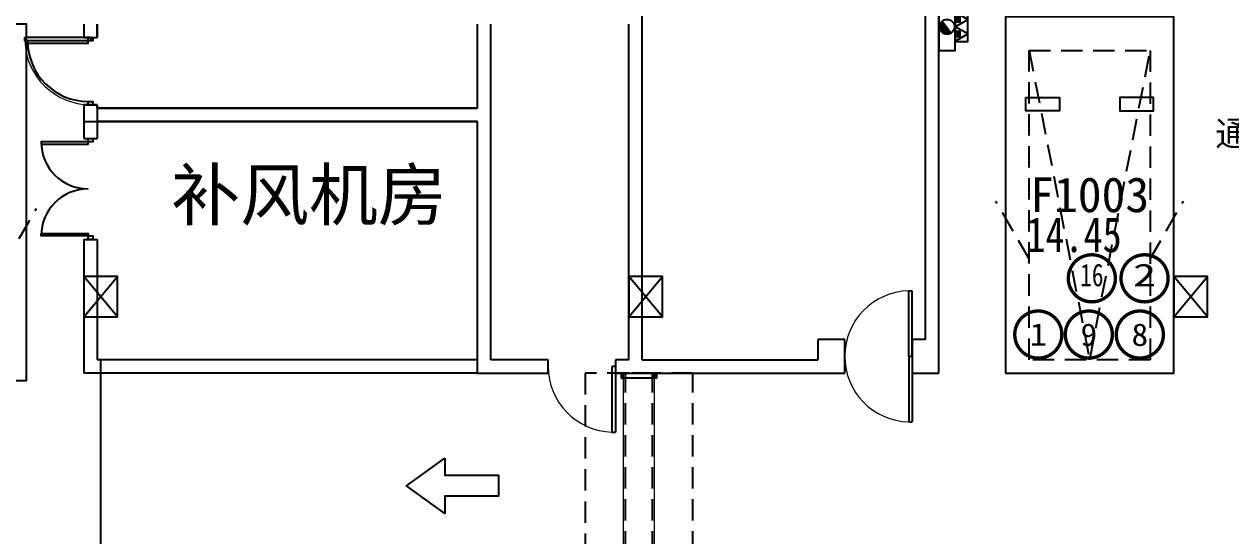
# Model space of a CAD drawing. Header units: millimetres. Extents: x 693907 to 1906102, y -24098 to 332602.
# Drawn here: x 875380 to 893315, y 195241 to 202850 of the extents above; entities that cross this region are included whole.
import ezdxf
from ezdxf.enums import TextEntityAlignment as Align

# ---------------------------------------------------------------- set-up
doc = ezdxf.new("R2010")
doc.units = ezdxf.units.MM
doc.header["$LTSCALE"] = 100
doc.linetypes.add('A6-DK-B1F$0$HIDDEN2', pattern=[4.7625, 3.175, -1.5875])
doc.linetypes.add('A6-DK-B1F$0$X-DK-BF1$0$X-DK-BF1$0$DK-WALL-B1F$0$HIDDEN2', pattern=[4.7625, 3.175, -1.5875])
doc.layers.get('Defpoints').update_dxf_attribs({"color": 189})
for name, color, linetype in [('A-ROOM-IDEN', 31, 'Continuous'), ('A6-DK-B1F$0$A-DOOR', 190, 'Continuous'), ('A6-DK-B1F$0$A-PRKG', 175, 'A6-DK-B1F$0$HIDDEN2'), ('A6-DK-B1F$0$A-PRKG-SIGN', 252, 'Continuous'), ('A6-DK-B1F$0$A-TRACK', 77, 'A6-DK-B1F$0$HIDDEN2'), ('A6-DK-B1F$0$A-WALL', 2, 'Continuous'), ('A6-DK-B1F$0$X-DK-BF1$0$X-DK-BF1$0$DK-WALL-B1F$0$A-DOOR', 190, 'Continuous'), ('A6-DK-BG-B1F$0$A-STAIR', 142, 'Continuous'), ('A6-DK-renfang-B1F$0$WALL-MOVE', 6, 'Continuous'), ('A6-W-B1$0$S-WALL-S', 4, 'Continuous'), ('a_parking_number', 120, 'Continuous'), ('a_parking_price', 211, 'Continuous'), ('TP-DK-1(xhs)$0$P-X-M', 2, 'Continuous'), ('TP-DK-1(xhs)$0$P-X-X', 1, 'Continuous'), ('xref(dwg引用图层)', 7, 'Continuous')]:
    doc.layers.add(name, color=color, linetype=linetype)
doc.layers.add('A6-W-B1$0$S-EDIT', color=241, linetype='Continuous', plot=False)
doc.layers.add('LVTRY', color=6, linetype='Continuous', lineweight=18)
doc.layers.add('PUB_TEXT', color=7, linetype='Continuous', lineweight=15)
doc.styles.add('-黑体', font='simhei.ttf')
doc.styles.add('华文细黑', font='STXIHEI.TTF')
doc.styles.add('黑体', font='simhei.ttf', dxfattribs={"width": 0.8})

# ---------------------------------------------------------------- blocks, each defined once
blk = doc.blocks.new('TP-DK-1(xhs)$0$PG01.1')
at = {"color": 1}
for p, q in [((108, 187), (0, 0)), ((216, 0), (108, 187)), ((324, 187), (216, 0)), ((432, 0), (324, 187)), ((80, 72), (66, 58)), ((89, 72), (66, 48)), ((99, 72), (66, 39)), ((109, 72), (66, 29)), ((118, 72), (66, 20)), ((128, 72), (66, 10)), ((138, 72), (66, 0)), ((147, 72), (76, 0)), ((150, 65), (85, 0)), ((150, 56), (94, 0)), ((150, 46), (104, 0)), ((150, 36), (114, 0)), ((150, 27), (123, 0)), ((150, 17), (133, 0)), ((150, 8), (142, 0)), ((296, 72), (282, 58)), ((305, 72), (282, 48)), ((315, 72), (282, 39)), ((325, 72), (282, 29)), ((334, 72), (282, 20)), ((344, 72), (282, 10)), ((354, 72), (282, 0)), ((363, 72), (292, 0)), ((366, 65), (301, 0)), ((366, 56), (310, 0)), ((366, 46), (320, 0)), ((366, 36), (330, 0)), ((366, 27), (339, 0)), ((366, 17), (349, 0)), ((366, 8), (358, 0))]:
    blk.add_line(p, q, dxfattribs=at)
at = {"color": 2}
for p, q in [((0, 0), (216, 0)), ((216, 0), (432, 0))]:
    blk.add_line(p, q, dxfattribs=at)
at = {"color": 1}
for points in [[(0, 0), (436, 0), (436, 190), (0, 190)], [(66, 72), (150, 72), (150, 0), (66, 0)], [(282, 72), (366, 72), (366, 0), (282, 0)]]:
    blk.add_lwpolyline(points, close=True, dxfattribs=at)
blk = doc.blocks.new('TP-DK-1(xhs)$0$PG02.4')
blk.add_hatch(color=1).paths.add_polyline_path([(265, 48, 0.699012), (461, 120, 0.141488), (444, 179)])
at = {"color": 1}
blk.add_line((265, 48), (444, 179), dxfattribs=at)
blk.add_lwpolyline([(0, 0), (700, 0), (700, 240), (0, 240)], close=True, dxfattribs=at)
blk.add_circle((350, 120), 111, dxfattribs=at)
blk = doc.blocks.new('TP-DK-1(xhs)')
at = {"layer": 'TP-DK-1(xhs)$0$P-X-M', "extrusion": (0, 0, -1), "xscale": -1, "zscale": -1, "rotation": 90}
blk.add_blockref('TP-DK-1(xhs)$0$PG01.1', (-147000, 203028), dxfattribs=at)
at = {"layer": 'TP-DK-1(xhs)$0$P-X-X', "rotation": 270}
blk.add_blockref('TP-DK-1(xhs)$0$PG02.4', (146760, 203160), dxfattribs=at)
blk = doc.blocks.new('A6-W-B1$0$Z-2')
at = {"layer": 'A6-W-B1$0$S-EDIT'}
for p, q in [((72869, 44139), (73369, 43539)), ((73369, 44139), (72869, 43539))]:
    blk.add_line(p, q, dxfattribs=at)
at = {"layer": 'A6-W-B1$0$S-WALL-S', "color": 0, "linetype": 'ByBlock', "lineweight": -2}
blk.add_lwpolyline([(73369, 44139), (72869, 44139), (72869, 43539), (73369, 43539), (73369, 44139)], dxfattribs=at)
blk = doc.blocks.new('A6-W-B1', base_point=(85957, 40190))
at = {"layer": 'A6-W-B1$0$S-WALL-S', "rotation": 180}
for p in [(293377, 282829), (301477, 282829), (309577, 282829)]:
    blk.add_blockref('A6-W-B1$0$Z-2', p, dxfattribs=at)
blk = doc.blocks.new('A6-DK-BG-B1F')
at = {"layer": 'A6-DK-BG-B1F$0$A-STAIR'}
blk.add_line((134300, 197860, 0), (134300, 186860), dxfattribs=at)
blk = doc.blocks.new('A6-DK-renfang-B1F')
for p, q in [((133175, 202600), (133175, 202650)), ((134150, 202650), (133175, 202650)), ((134150, 202600), (133175, 202600)), ((134150, 202650), (134150, 202600)), ((146310, 198885, 0), (146360, 198885, 0)), ((146310, 197910, 0), (146310, 198885, 0)), ((146360, 197910, 0), (146360, 198885, 0)), ((146360, 197910), (146310, 197910)), ((146310, 197910), (146310, 196935)), ((146360, 197910, 0), (146310, 197910, 0)), ((146360, 197910), (146360, 196935)), ((141950, 197760), (141900, 197760)), ((141900, 197760), (141900, 196785)), ((141950, 197760), (141950, 196785)), ((146310, 196935), (146360, 196935)), ((141900, 196785), (141950, 196785))]:
    blk.add_line(p, q)
at = {"lineweight": 13}
for centre, start, end in [((134150, 202625), 181.4693, 270), ((146335, 197910, 0), 91.4693, 180), ((146335, 197910), 180, 268.5307), ((141925, 197760), 180, 268.5307)]:
    blk.add_arc(centre, 975, start, end, dxfattribs=at)
at = {"layer": 'A6-DK-renfang-B1F$0$WALL-MOVE', "color": 3}
for p, q in [((146560, 198160), (146560, 203360)), ((146760, 197660), (146760, 203360)), ((142350, 197860), (142350, 203050)), ((134050, 202850), (134050, 202650)), ((134250, 202650), (134250, 202850)), ((139900, 201600), (139900, 202850)), ((140100, 201500), (140100, 202850)), ((142150, 197860), (142150, 202850)), ((134050, 202650), (134250, 202650)), ((134250, 201650), (134050, 201650)), ((134050, 201650), (134050, 201400)), ((134250, 201600), (134250, 201650)), ((134250, 201600), (139900, 201600)), ((140100, 197860), (140100, 201500)), ((134050, 201400), (139900, 201400)), ((139900, 197660), (139900, 201400)), ((145360, 198160), (144960, 198160)), ((144960, 198160), (144960, 197860)), ((145360, 197660), (145360, 198160)), ((146560, 198160), (146360, 198160)), ((146360, 198160), (146360, 197660)), ((140950, 197860), (140100, 197860)), ((140950, 197660), (140950, 197860)), ((142150, 197860), (141950, 197860)), ((141950, 197860), (141950, 197660)), ((142350, 197860), (144960, 197860)), ((139900, 197660), (140950, 197660)), ((141950, 197660), (142250, 197660)), ((142250, 197660), (144960, 197660)), ((144960, 197660), (145360, 197660)), ((146360, 197660), (146760, 197660))]:
    blk.add_line(p, q, dxfattribs=at)
blk = doc.blocks.new('A6-DK-B1F$0$A$C48A675EB')
at = {"layer": 'A6-DK-B1F$0$A-TRACK', "linetype": 'ByBlock'}
blk.add_lwpolyline([(1047, -516), (1047, -195), (50, -195), (50, 195), (1047, 195), (1047, 517), (1759, 0)], close=True, dxfattribs=at)
blk = doc.blocks.new('A6-DK-B1F$0$gsethsergtyf')
at = {"layer": 'A6-DK-B1F$0$A-TRACK', "linetype": 'ByBlock', "xscale": 0.8, "yscale": 0.8, "zscale": 0.8, "rotation": 180}
blk.add_blockref('A6-DK-B1F$0$A$C48A675EB', (140255, 195986, 0), dxfattribs=at)
blk = doc.blocks.new('A6-DK-B1F$0$标准车位')
blk.add_lwpolyline([(350, 4600), (1250, 0), (2150, 4600)])
blk.add_lwpolyline([(350, 4600), (2150, 4600), (2150, 0), (350, 0)], close=True)
at = {"layer": 'A6-DK-B1F$0$A-PRKG-SIGN'}
for points in [[(0, -200), (2500, -200), (2500, 5100), (0, 5100)], [(300, 3900), (800, 3900), (800, 3700), (300, 3700)], [(2200, 3900), (1700, 3900), (1700, 3700), (2200, 3700)]]:
    blk.add_lwpolyline(points, close=True, dxfattribs=at)
at = {"layer": 'Defpoints', "color": 8, "linetype": 'A6-DK-B1F$0$HIDDEN2', "extrusion": (-5.18032e-09, 4.96178e-22, 1), "elevation": 0}
for points in [[(350, 1500), (-145, 2357)], [(2150, 1500), (2645, 2357)]]:
    blk.add_lwpolyline(points, dxfattribs=at)
blk = doc.blocks.new('*U463')
at = {"linetype": 'ByBlock', "lineweight": -2}
for points in [[(85, 735), (85, 35), (50, 35), (50, 735)], [(1415, 735), (1415, 35), (1450, 35), (1450, 735)], [(0, 35), (50, 35), (50, -35), (0, -35)], [(1450, 35), (1500, 35), (1500, -35), (1450, -35)]]:
    blk.add_lwpolyline(points, close=True, dxfattribs=at)
for centre, start, end in [((50, 35), 0, 90), ((1450, 35), 90, 180)]:
    blk.add_arc(centre, 700, start, end, dxfattribs=at)
blk = doc.blocks.new('*U460')
at = {"color": 0, "linetype": 'ByBlock', "lineweight": -2}
for points in [[(-35, -50), (-35, 0), (35, 0), (35, -50)], [(-935, -85), (-35, -85), (-35, -50), (-935, -50)], [(-35, -1000), (-35, -950), (35, -950), (35, -1000)]]:
    blk.add_lwpolyline(points, close=True, dxfattribs=at)
blk.add_arc((-35, -50), 900, 180, 270, dxfattribs=at)
blk = doc.blocks.new('*U446')
at = {"layer": 'A6-DK-B1F$0$X-DK-BF1$0$X-DK-BF1$0$DK-WALL-B1F$0$A-DOOR', "linetype": 'A6-DK-B1F$0$X-DK-BF1$0$X-DK-BF1$0$DK-WALL-B1F$0$HIDDEN2'}
for p, q in [((-200, 6000), (-200, 0)), ((200, 6000), (200, 0))]:
    blk.add_line(p, q, dxfattribs=at)
blk.add_lwpolyline([(-800, 0), (800, 0), (800, 6000), (-800, 6000), (-800, 0)], close=True, dxfattribs=at)
at = {"layer": 'A6-DK-B1F$0$X-DK-BF1$0$X-DK-BF1$0$DK-WALL-B1F$0$A-DOOR'}
for points in [[(-208, 5935), (-210, 5935), (-210, 5925), (-200, 5925), (-200, 6000), (-260, 6000), (-260, 5925), (-250, 5925), (-250, 5935), (-252, 5935), (-252, 5927), (-258, 5927), (-258, 5998), (-202, 5998), (-202, 5927), (-208, 5927)], [(208, 5935), (210, 5935), (210, 5925), (200, 5925), (200, 6000), (260, 6000), (260, 5925), (250, 5925), (250, 5935), (252, 5935), (252, 5927), (258, 5927), (258, 5998), (202, 5998), (202, 5927), (208, 5927)], [(-208, 65), (-210, 65), (-210, 75), (-200, 75), (-200, 0), (-260, 0), (-260, 75), (-250, 75), (-250, 65), (-252, 65), (-252, 73), (-258, 73), (-258, 2), (-202, 2), (-202, 73), (-208, 73)], [(208, 65), (210, 65), (210, 75), (200, 75), (200, 0), (260, 0), (260, 75), (250, 75), (250, 65), (252, 65), (252, 73), (258, 73), (258, 2), (202, 2), (202, 73), (208, 73)]]:
    blk.add_lwpolyline(points, close=True, dxfattribs=at)
at = {"layer": 'A6-DK-B1F$0$X-DK-BF1$0$X-DK-BF1$0$DK-WALL-B1F$0$A-DOOR', "linetype": 'A6-DK-B1F$0$X-DK-BF1$0$X-DK-BF1$0$DK-WALL-B1F$0$HIDDEN2', "const_width": 20}
for points in [[(-230, 5998), (-230, 2)], [(230, 5998), (230, 2)]]:
    blk.add_lwpolyline(points, dxfattribs=at)
at = {"layer": 'A6-DK-B1F$0$X-DK-BF1$0$X-DK-BF1$0$DK-WALL-B1F$0$A-DOOR'}
for points in [[(-200, 5925), (200, 5925)], [(-200, 75), (200, 75)]]:
    blk.add_lwpolyline(points, dxfattribs=at)

msp = doc.modelspace()

# ---------------------------------------------------------------- linework, layer by layer
at = {"layer": 'A6-DK-B1F$0$A-WALL'}
for p, q in [((876266.9, 202850), (876266.9, 202650)), ((876466.9, 202850), (876466.9, 202650)), ((876266.9, 202650), (876466.9, 202650)), ((876266.9, 201650), (876266.9, 201150)), ((876266.9, 201650), (876466.9, 201650)), ((876466.9, 201650), (876466.9, 201150)), ((882116.9, 201600), (876466.9, 201600)), ((882116.9, 201400), (876466.9, 201400)), ((876266.9, 201150), (876466.9, 201150)), ((876266.9, 199650), (876266.9, 197660, 0)), ((876266.9, 199650), (876466.9, 199650)), ((876466.9, 199650), (876466.9, 197860, 0)), ((882116.9, 197860, 0), (876466.9, 197860, 0)), ((882116.9, 197660, 0), (876266.9, 197660, 0)), ((884616.9, 197660, 0), (884416.9, 197660, 0))]:
    msp.add_line(p, q, dxfattribs=at)
at = {"layer": 'LVTRY', "color": 6, "const_width": 50}
for points in [[(891599.1, 199070.9, 1), (890899.1, 199070.9, 1)], [(892382.7, 199070.9, 1), (891682.7, 199070.9, 1)], [(890803.1, 198234.6, 1), (890103.1, 198234.6, 1)], [(891554.1, 198234.6, 1), (890854.1, 198234.6, 1)], [(892312.4, 198234.6, 1), (891612.4, 198234.6, 1)]]:
    msp.add_lwpolyline(points, format="xyb", close=True, dxfattribs=at)

# ---------------------------------------------------------------- block references
msp.add_blockref('A6-DK-B1F$0$gsethsergtyf', (742216.9, 0))
at = {"layer": 'A6-DK-B1F$0$A-DOOR'}
msp.add_blockref('*U460', (876366.9, 202650), dxfattribs=at)
at = {"layer": 'A6-DK-B1F$0$A-DOOR', "rotation": 90}
msp.add_blockref('*U463', (876366.9, 199650), dxfattribs=at)
at = {"layer": 'A6-DK-B1F$0$A-PRKG', "linetype": 'ByBlock', "extrusion": (-5.18032e-09, 4.99294e-22, -1), "xscale": -1, "zscale": -1, "rotation": 359.9999999999999}
for p in [(-889966.9, 197860, 0), (-872916.9, 197750, 0)]:
    msp.add_blockref('A6-DK-B1F$0$标准车位', p, dxfattribs=at)
at = {"layer": 'A6-DK-B1F$0$X-DK-BF1$0$X-DK-BF1$0$DK-WALL-B1F$0$A-DOOR', "extrusion": (-5.64264e-07, -2.137e-21, 1), "rotation": 180}
msp.add_blockref('*U446', (884516.9, 197660, -0.5), dxfattribs=at)
at = {"layer": 'xref(dwg引用图层)'}
for name in ['A6-W-B1', 'TP-DK-1(xhs)', 'A6-DK-BG-B1F', 'A6-DK-renfang-B1F']:
    msp.add_blockref(name, (742216.9, 0), dxfattribs=at)

# ---------------------------------------------------------------- texts
at = {"layer": 'A-ROOM-IDEN', "style": '华文细黑'}
for s, height, p in [('通往2号楼', 375, (894232, 201035.4)), ('补风机房', 750, (879613.1, 199937.9))]:
    msp.add_text(s, height=height, dxfattribs=at).set_placement(p, align=Align.CENTER)
at = {"layer": 'a_parking_number', "style": '华文细黑'}
msp.add_text('F1003', height=520, dxfattribs=at).set_placement((891216.9, 200310), align=Align.MIDDLE)
at = {"layer": 'a_parking_price', "style": '黑体', "width": 0.8}
msp.add_text('14.45', height=520, dxfattribs=at).set_placement((890276.8, 199460.1))
at = {"layer": 'PUB_TEXT', "color": 6, "style": '-黑体'}
for s, width, p, p2 in [('16', 0.720691, (891075.5, 198952.8), (891422.7, 198952.8)), ('2', 1.441383, (891859.1, 198952.8), (892206.4, 198952.8)), ('1', 1.065055, (890324.9, 198068.4), (890581.4, 198068.4)), ('9', 1.032317, (891079.8, 198065.4), (891328.4, 198065.4)), ('8', 1.032317, (891838.1, 198065.4), (892086.8, 198065.4))]:
    msp.add_text(s, height=335, dxfattribs=dict(at, width=width)).set_placement(p, p2, align=Align.FIT)

doc.saveas('drawing.dxf')
